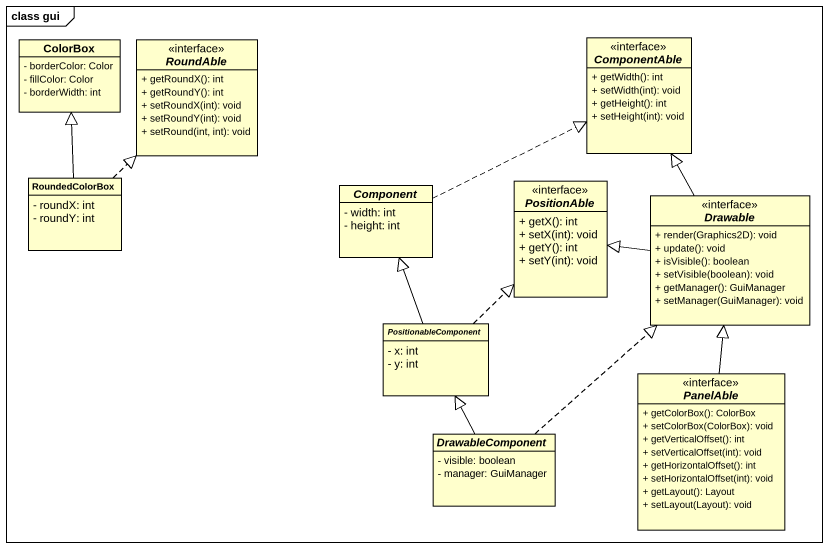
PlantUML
@startuml
mainframe class gui
hide circle
hide empty members
skinparam classAttributeIconSize 0
class ColorBox {
  - borderColor: Color
  - fillColor: Color
  - borderWidth: int
}
interface RoundAble {
  + getRoundX(): int
  + getRoundY(): int
  + setRoundX(int): void
  + setRoundY(int): void
  + setRound(int, int): void
}
interface ComponentAble {
  + getWidth(): int
  + setWidth(int): void
  + getHeight(): int
  + setHeight(int): void
}
class RoundedColorBox {
  - roundX: int
  - roundY: int
}
abstract class "Component" as Component_ {
  - width: int
  - height: int
}
interface PositionAble {
  + getX(): int
  + setX(int): void
  + getY(): int
  + setY(int): void
}
interface Drawable {
  + render(Graphics2D): void
  + update(): void
  + isVisible(): boolean
  + setVisible(boolean): void
  + getManager(): GuiManager
  + setManager(GuiManager): void
}
abstract class PositionableComponent {
  - x: int
  - y: int
}
interface PanelAble {
  + getColorBox(): ColorBox
  + setColorBox(ColorBox): void
  + getVerticalOffset(): int
  + setVerticalOffset(int): void
  + getHorizontalOffset(): int
  + setHorizontalOffset(int): void
  + getLayout(): Layout
  + setLayout(Layout): void
}
abstract class DrawableComponent {
  - visible: boolean
  - manager: GuiManager
}
RoundedColorBox -up-|> ColorBox
RoundedColorBox .up.|> RoundAble
Component_ .right.|> ComponentAble
Drawable -up-|> ComponentAble
Drawable -left-|> PositionAble
PositionableComponent -up-|> Component_
PositionableComponent .up.|> PositionAble
PanelAble -up-|> Drawable
DrawableComponent .up.|> Drawable
DrawableComponent -up-|> PositionableComponent
@enduml
